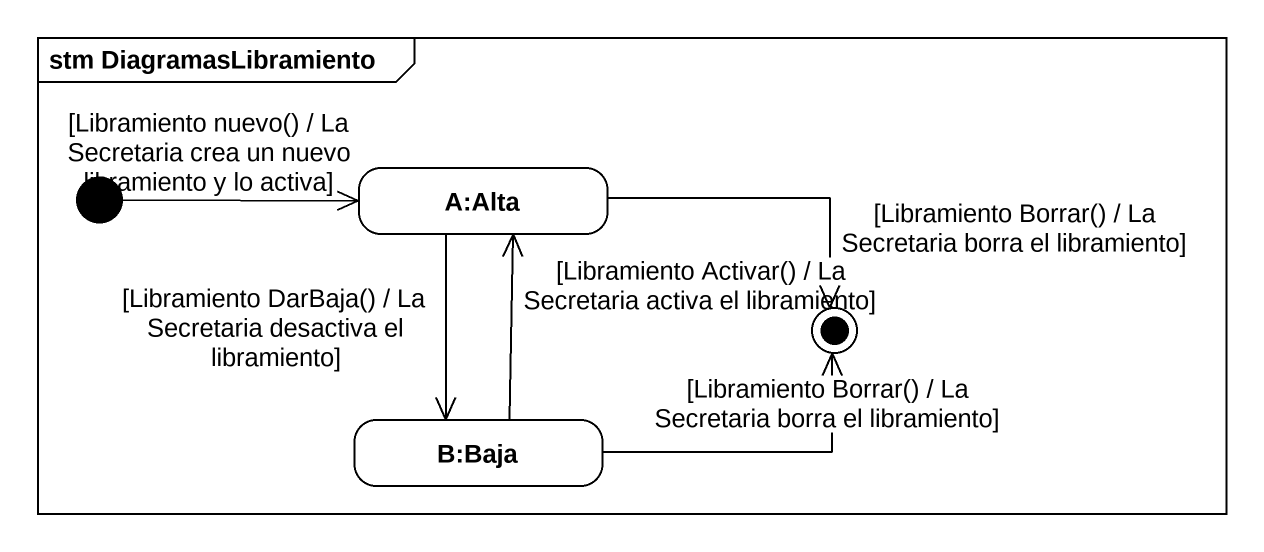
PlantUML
@startuml
mainframe stm DiagramasLibramiento
hide empty description
state "A:Alta" as A_Alta
state "B:Baja" as B_Baja
[*] -right-> A_Alta : [Libramiento nuevo() / La Secretaria crea un nuevo libramiento y lo activa]
A_Alta --> B_Baja : [Libramiento DarBaja() / La Secretaria desactiva el libramiento]
B_Baja -up-> A_Alta : [Libramiento Activar() / La Secretaria activa el libramiento]
A_Alta -right-> [*] : [Libramiento Borrar() / La Secretaria borra el libramiento]
B_Baja -right-> [*] : [Libramiento Borrar() / La Secretaria borra el libramiento]
@enduml
